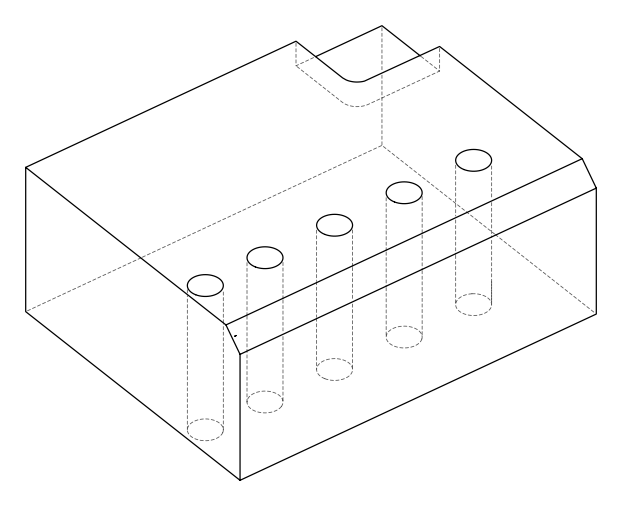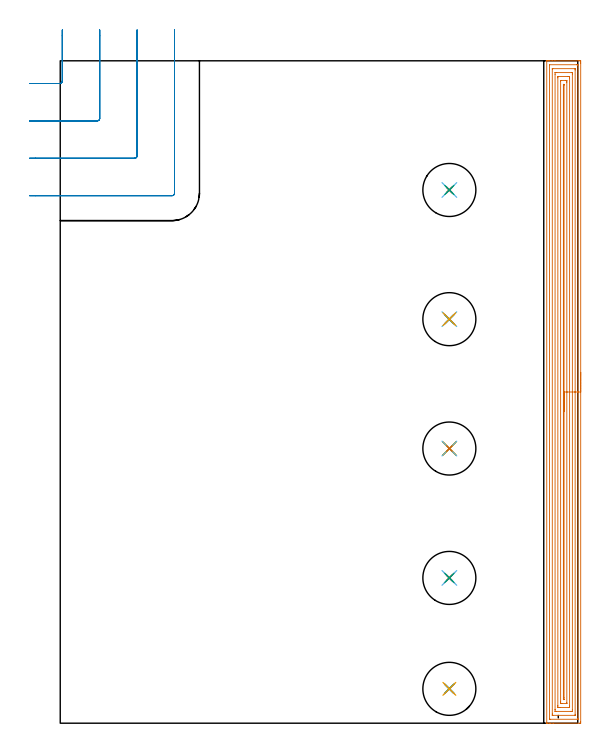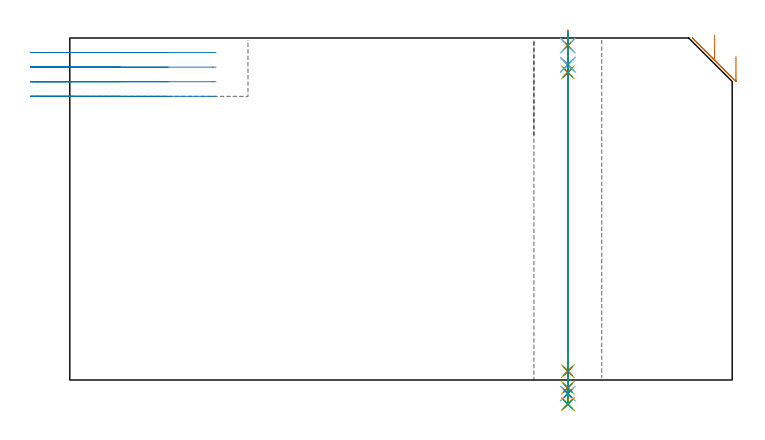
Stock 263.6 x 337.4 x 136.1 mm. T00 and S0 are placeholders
(PLAN: 27 operations, 22 tool changes, 32.2 min)
(1 AREA_MILL | FG_CHAMFER_SURFACE | UGT0205_001 | 19.09 min | 50494 mm3)
(2 MILL_CORNER_NOTCH_RECTANGULAR | CORNER_NOTCH_RECTANGULAR | UGT0201_109 | Follow Part, ap 6.35, ae 75% | 3.6 min | 132937 mm3)
(3 SPOT_DRILL | STEP1HOLE | NXT0321_9005460120000 | 0.05 min | 175 mm3)
(4 SPOT_DRILL_1 | STEP1HOLE_1 | NXT0321_9005460120000 | 0.05 min | 181 mm3)
(5 SPOT_DRILL_2 | STEP1HOLE_2 | NXT0321_9005460120000 | 0.05 min | 180 mm3)
(6 SPOT_DRILL_3 | STEP1HOLE_3 | NXT0321_9005460120000 | 0.05 min | 197 mm3)
(7 SPOT_DRILL_4 | STEP1HOLE_4 | NXT0321_9005460120000 | 0.05 min | 171 mm3)
(8 DRILL_BLIND_HOLE_INTO_CENTER | STEP1HOLE | UGT0301_191 | 0.05 min | 288 mm3)
(9 GUN_DRILL_THROUGH_HOLE | STEP1HOLE | UGT0307_003 | 0.62 min | 4839 mm3)
(10 SPADE_DRILL_TO_ENLARGE_THROUGH_HOLE | STEP1HOLE | UGT0306_008 | 0.58 min | 27387 mm3)
(11 DRILL_TO_ENLARGE_THROUGH_HOLE | STEP1HOLE | UGT0301_389 | 0.59 min | 45182 mm3)
(12 DRILL_BLIND_HOLE_INTO_CENTER_1 | STEP1HOLE_1 | UGT0301_191 | 0.05 min | 275 mm3)
(13 GUN_DRILL_THROUGH_HOLE_1 | STEP1HOLE_1 | UGT0307_003 | 0.62 min | 4861 mm3)
(14 SPADE_DRILL_TO_ENLARGE_THROUGH_HOLE_1 | STEP1HOLE_1 | UGT0306_008 | 0.58 min | 27376 mm3)
(15 DRILL_TO_ENLARGE_THROUGH_HOLE_1 | STEP1HOLE_1 | UGT0301_389 | 0.59 min | 45172 mm3)
(16 DRILL_BLIND_HOLE_INTO_CENTER_2 | STEP1HOLE_2 | UGT0301_191 | 0.05 min | 289 mm3)
(17 GUN_DRILL_THROUGH_HOLE_2 | STEP1HOLE_2 | UGT0307_003 | 0.62 min | 4850 mm3)
(18 SPADE_DRILL_TO_ENLARGE_THROUGH_HOLE_2 | STEP1HOLE_2 | UGT0306_008 | 0.58 min | 27382 mm3)
(19 DRILL_TO_ENLARGE_THROUGH_HOLE_2 | STEP1HOLE_2 | UGT0301_389 | 0.59 min | 45186 mm3)
(20 DRILL_BLIND_HOLE_INTO_CENTER_3 | STEP1HOLE_3 | UGT0301_191 | 0.05 min | 271 mm3)
(21 GUN_DRILL_THROUGH_HOLE_3 | STEP1HOLE_3 | UGT0307_003 | 0.62 min | 4855 mm3)
(22 SPADE_DRILL_TO_ENLARGE_THROUGH_HOLE_3 | STEP1HOLE_3 | UGT0306_008 | 0.58 min | 27392 mm3)
(23 DRILL_TO_ENLARGE_THROUGH_HOLE_3 | STEP1HOLE_3 | UGT0301_389 | 0.59 min | 45167 mm3)
(24 DRILL_BLIND_HOLE_INTO_CENTER_4 | STEP1HOLE_4 | UGT0301_191 | 0.05 min | 278 mm3)
(25 GUN_DRILL_THROUGH_HOLE_4 | STEP1HOLE_4 | UGT0307_003 | 0.62 min | 4866 mm3)
(26 SPADE_DRILL_TO_ENLARGE_THROUGH_HOLE_4 | STEP1HOLE_4 | UGT0306_008 | 0.58 min | 27373 mm3)
(27 DRILL_TO_ENLARGE_THROUGH_HOLE_4 | STEP1HOLE_4 | UGT0301_389 | 0.59 min | 45200 mm3)
(TOOL UGT0205_001 | Chamfer Mill 20 x 3 x 45 deg. | D20 FL50 Z2)
(TOOL UGT0201_109 | End Mill 25.4 mm | D25.4 FL25 Z2)
(TOOL NXT0321_9005460120000 | NC Spot Drill, 142deg, 12mm, Carbide, Uncoated | D12 PA142 FL30 Z2)
(TOOL UGT0301_191 | Twist Drill 7.1 mm | D7.1 PA118 FL66 Z2)
(TOOL UGT0307_003 | Gun Drill 7 mm | D7 PA130 FL24 Z1)
(TOOL UGT0306_008 | Spade Drill 17.5mm | D17.5 PA132 FL10 Z2)
(TOOL UGT0301_389 | Twist Drill 27 mm | D27 PA118 FL165 Z2)
(OP 1 AREA_MILL)
G17 G21 G94 G90
T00 M6
G54
G17 G0 G90 X265.1 Y178.7 S1061 M3
G43 Z146.1 H0
Z128.8
G94 G1 Y178.662 Z127.928 F250.
Y178.548 Z127.064
Y178.359 Z126.212
Y178.097 Z125.38
Y177.763 Z124.574
Y177.36 Z123.8
Y176.891 Z123.064
Y176.36 Z122.372
Y175.771 Z121.729
Y175.128 Z121.14
Y174.436 Z120.609
Y173.7 Z120.14
Y172.926 Z119.737
Y172.12 Z119.403
Y171.288 Z119.141
Y170.436 Z118.952
Y169.572 Z118.838
Y168.7 Z118.8
X265.099 Y0.627 Z118.801
X265.094 Y0.02 Z118.804
X265.092 Y0.007 Z118.806
X264.487 Y0. Z119.411
X251.092 Z132.803
X249.666 Z134.231
X249.306 Z134.589
X248.294 Z135.606
X247.866 Y0.002 Z136.025
X247.836 Y0.004 Z136.056
X247.803 Y0.01 Z136.088
X247.8 Y0.18 Z136.1
Y337.22
X247.803 Y337.39 Z136.088
X247.865 Y337.393 Z136.027
X248.294 Y337.4 Z135.605
X248.586 Z135.314
X249.306 Z134.589
X250.559 Z133.338
X251.985 Z131.911
X263.861 Z120.037
X264.487 Y337.397 Z119.411
X265.092 Y337.393 Z118.806
X265.094 Y337.38 Z118.804
X265.099 Y336.773 Z118.801
X265.1 Y336.159 Z118.8
Y168.7
X263.686 Z120.214
Y2.323
X263.685 Y2.231 Z120.215
X263.68 Y2.048 Z120.22
X263.678 Y2.008 Z120.222
X263.671 Y2.005 Z120.229
X263.646 Y2.002 Z120.254
X263.594 Y2. Z120.306
X249.72 Y2.001 Z134.18
X249.306 Y2.007 Z134.594
X249.248 Y2.01 Z134.652
X249.221 Y2.024 Z134.679
X249.218 Y2.14 Z134.682
X249.215 Y2.323 Z134.685
X249.214 Y335.077 Z134.686
X249.215 Y335.169 Z134.685
X249.22 Y335.352 Z134.68
X249.222 Y335.392 Z134.678
X249.229 Y335.395 Z134.671
X249.254 Y335.398 Z134.646
X249.306 Y335.399 Z134.594
X263.18 Z120.72
X263.594 Y335.393 Z120.306
X263.652 Y335.39 Z120.248
X263.679 Y335.376 Z120.221
X263.682 Y335.26 Z120.218
X263.685 Y335.077 Z120.215
X263.686 Y168.7 Z120.214
X262.272 Z121.628
X262.271 Y4.203 Z121.629
X262.27 Y4.087 Z121.63
X262.267 Y4.03 Z121.633
X262.265 Y4.01 Z121.635
X262.214 Y4.007 Z121.686
X262.01 Y4.001 Z121.89
X250.889 Z133.011
X250.754 Y4.004 Z133.146
X250.647 Y4.01 Z133.253
X250.634 Y4.015 Z133.266
X250.632 Y4.023 Z133.268
X250.63 Y4.049 Z133.27
X250.629 Y4.203 Z133.271
X250.628 Y4.667 Z133.272
X250.629 Y333.197 Z133.271
X250.63 Y333.313 Z133.27
X250.632 Y333.37 Z133.268
X250.635 Y333.39 Z133.265
X250.686 Y333.393 Z133.214
X250.89 Y333.399 Z133.01
X262.011 Z121.889
X262.146 Y333.396 Z121.754
X262.253 Y333.39 Z121.647
X262.266 Y333.385 Z121.634
X262.268 Y333.377 Z121.632
X262.27 Y333.351 Z121.63
X262.271 Y333.197 Z121.629
X262.272 Y332.733 Z121.628
Y168.7
X260.857 Z123.043
Y6.885
X260.851 Y6.055 Z123.049
X260.845 Y6.01 Z123.055
X260.795 Y6.005 Z123.105
X260.685 Y6.002 Z123.215
X260.464 Y6. Z123.436
X260.022 Z123.878
X252.432 Z131.468
X252.213 Y6.002 Z131.687
X252.104 Y6.005 Z131.796
X252.055 Y6.01 Z131.845
X252.05 Y6.044 Z131.85
X252.043 Y6.827 Z131.857
Y6.885
Y330.515
X252.049 Y331.345 Z131.851
X252.055 Y331.39 Z131.845
X252.105 Y331.395 Z131.795
X252.215 Y331.398 Z131.685
X252.436 Y331.4 Z131.464
X252.878 Z131.022
X260.468 Z123.432
X260.687 Y331.398 Z123.213
X260.796 Y331.395 Z123.104
X260.845 Y331.39 Z123.055
X260.85 Y331.356 Z123.05
X260.857 Y330.573 Z123.043
Y330.515
Y168.7
X259.443 Z124.457
Y8.673
X259.442 Y8.36 Z124.458
X259.437 Y8.045 Z124.463
X259.436 Y8.011 Z124.464
X259.422 Y8.008 Z124.478
X259.381 Y8.004 Z124.519
X259.297 Y8.001 Z124.603
X254.443 Y8. Z129.457
X253.771 Y8.002 Z130.129
X253.547 Y8.004 Z130.353
X253.476 Y8.01 Z130.424
X253.464 Y8.031 Z130.436
X253.461 Y8.089 Z130.439
X253.458 Y8.673 Z130.442
X253.457 Y8.987 Z130.443
Y328.727
X253.458 Y329.04 Z130.442
X253.463 Y329.355 Z130.437
X253.464 Y329.389 Z130.436
X253.478 Y329.392 Z130.422
X253.519 Y329.396 Z130.381
X253.603 Y329.399 Z130.297
X258.457 Y329.4 Z125.443
X259.129 Y329.398 Z124.771
X259.353 Y329.396 Z124.547
X259.424 Y329.39 Z124.476
X259.436 Y329.369 Z124.464
X259.438 Y329.311 Z124.462
X259.442 Y328.727 Z124.458
X259.443 Y328.412 Z124.457
Y168.7
X258.029 Z125.871
Y10.461
X258.027 Y10.118 Z125.873
X258.024 Y10.033 Z125.876
X258.023 Y10.017 Z125.877
X258.011 Y10.01 Z125.889
X257.957 Y10.006 Z125.943
X257.803 Y10.001 Z126.097
X255.557 Y10. Z128.343
X255.123 Y10.002 Z128.777
X254.923 Y10.008 Z128.978
X254.879 Y10.01 Z129.021
X254.876 Y10.085 Z129.024
X254.873 Y10.252 Z129.027
X254.872 Y10.461 Z129.028
X254.871 Y11.148 Z129.029
Y326.939
X254.873 Y327.282 Z129.027
X254.876 Y327.367 Z129.024
X254.877 Y327.383 Z129.023
X254.889 Y327.39 Z129.011
X254.943 Y327.394 Z128.957
X255.097 Y327.399 Z128.803
X257.343 Y327.4 Z126.557
X257.777 Y327.398 Z126.123
X257.977 Y327.392 Z125.923
X258.021 Y327.39 Z125.879
X258.024 Y327.315 Z125.876
X258.027 Y327.148 Z125.873
X258.028 Y326.939 Z125.872
X258.029 Y326.252 Z125.871
Y168.7
X256.615 Z127.285
Y12.978
X256.613 Y12.249 Z127.287
X256.611 Y12.088 Z127.289
X256.608 Y12.032 Z127.292
X256.601 Y12.01 Z127.299
X256.574 Y12.007 Z127.326
X256.45 Y12.004 Z127.45
X256.367 Y12.005 Z127.533
X256.302 Y12.01 Z127.598
X256.292 Y12.015 Z127.608
X256.289 Y12.038 Z127.611
X256.287 Y12.084 Z127.613
X256.286 Y12.249 Z127.614
X256.285 Y12.414 Z127.615
Y324.422
X256.287 Y325.151 Z127.613
X256.289 Y325.312 Z127.611
X256.292 Y325.368 Z127.608
X256.299 Y325.39 Z127.601
X256.326 Y325.393 Z127.574
X256.45 Y325.396 Z127.45
X256.533 Y325.395 Z127.367
X256.598 Y325.39 Z127.302
X256.608 Y325.384 Z127.292
X256.61 Y325.362 Z127.29
X256.613 Y325.316 Z127.287
X256.614 Y325.151 Z127.286
X256.615 Y324.986 Z127.285
Y168.7
Y167.828 Z127.323
Y166.963 Z127.437
Y166.112 Z127.626
Y165.28 Z127.888
Y164.474 Z128.222
Y163.7 Z128.625
Y162.964 Z129.094
Y162.272 Z129.625
Y161.629 Z130.214
Y161.04 Z130.857
Y160.508 Z131.55
Y160.04 Z132.285
Y159.637 Z133.059
Y159.303 Z133.865
Y159.041 Z134.697
Y158.852 Z135.549
Y158.738 Z136.414
Y158.7 Z137.285
G0 Z146.1
M5
M2
(OP 2 MILL_CORNER_NOTCH_RECTANGULAR)
G17 G21 G94 G90
T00 M6
G54
G17 G0 G90 X-15.7 Y325.85 S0 M3
G43 Z146.1 H0
Z130.3
G94 G1 X-12.7 F250.
X-0.214 F500.
G3 X1.05 Y327.114 R1.27
G1 Y350.1
Y353.1 F250.
G0 Z146.1
X-15.7 Y306.8
Z130.3
G1 X-12.7
X18.835 F500.
G3 X20.1 Y308.065 R1.27
G1 Y350.1
Y353.1 F250.
G0 Z146.1
X-15.7 Y287.75
Z130.3
G1 X-12.7
X37.885 F500.
G3 X39.15 Y289.015 R1.27
G1 Y350.1
Y353.1 F250.
G0 Z146.1
X-15.7 Y268.7
Z130.3
G1 X-12.7
X56.935 F500.
G3 X58.2 Y269.965 R1.27
G1 Y350.1
Y353.1 F250.
G0 Z146.1
X-15.7 Y325.85
Z124.5
G1 X-12.7
X-0.214 F500.
G3 X1.05 Y327.114 R1.27
G1 Y350.1
Y353.1 F250.
G0 Z146.1
X-15.7 Y306.8
Z124.5
G1 X-12.7
X18.835 F500.
G3 X20.1 Y308.065 R1.27
G1 Y350.1
Y353.1 F250.
G0 Z146.1
X-15.7 Y287.75
Z124.5
G1 X-12.7
X37.885 F500.
G3 X39.15 Y289.015 R1.27
G1 Y350.1
Y353.1 F250.
G0 Z146.1
X-15.7 Y268.7
Z124.5
G1 X-12.7
X56.935 F500.
G3 X58.2 Y269.965 R1.27
G1 Y350.1
Y353.1 F250.
G0 Z146.1
X-15.7 Y325.85
Z118.7
G1 X-12.7
X-0.214 F500.
G3 X1.05 Y327.114 R1.27
G1 Y350.1
Y353.1 F250.
G0 Z146.1
X-15.7 Y306.8
Z118.7
G1 X-12.7
X18.835 F500.
G3 X20.1 Y308.065 R1.27
G1 Y350.1
Y353.1 F250.
G0 Z146.1
X-15.7 Y287.75
Z118.7
G1 X-12.7
X37.885 F500.
G3 X39.15 Y289.015 R1.27
G1 Y350.1
Y353.1 F250.
G0 Z146.1
X-15.7 Y268.7
Z118.7
G1 X-12.7
X56.935 F500.
G3 X58.2 Y269.965 R1.27
G1 Y350.1
Y353.1 F250.
G0 Z146.1
X-15.7 Y325.85
Z112.9
G1 X-12.7
X-0.214 F500.
G3 X1.05 Y327.114 R1.27
G1 Y350.1
Y353.1 F250.
G0 Z146.1
X-15.7 Y306.8
Z112.9
G1 X-12.7
X18.835 F500.
G3 X20.1 Y308.065 R1.27
G1 Y350.1
Y353.1 F250.
G0 Z146.1
X-15.7 Y287.75
Z112.9
G1 X-12.7
X37.885 F500.
G3 X39.15 Y289.015 R1.27
G1 Y350.1
Y353.1 F250.
G0 Z146.1
X-15.7 Y268.7
Z112.9
G1 X-12.7
X56.935 F500.
G3 X58.2 Y269.965 R1.27
G1 Y350.1
Y353.1 F250.
G0 Z146.1
M5
M2
(OP 3 SPOT_DRILL)
G17 G21 G94 G90
T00 M6
G54
G17 G0 G90 X198.2 Y17.5 S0 M3
G43 Z146.1 H0
G94 G81 G98 Z133.1 F250. R139.1
G80
M5
M2
(OP 4 SPOT_DRILL_1)
G17 G21 G94 G90
T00 M6
G54
G17 G0 G90 X198.2 Y74. S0 M3
G43 Z146.1 H0
G94 G81 G98 Z133.1 F250. R139.1
G80
M5
M2
(OP 5 SPOT_DRILL_2)
G17 G21 G94 G90
T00 M6
G54
G17 G0 G90 X198.2 Y139.9 S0 M3
G43 Z146.1 H0
G94 G81 G98 Z133.1 F250. R139.1
G80
M5
M2
(OP 6 SPOT_DRILL_3)
G17 G21 G94 G90
T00 M6
G54
G17 G0 G90 X198.2 Y205.8 S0 M3
G43 Z146.1 H0
G94 G81 G98 Z133.1 F250. R139.1
G80
M5
M2
(OP 7 SPOT_DRILL_4)
G17 G21 G94 G90
T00 M6
G54
G17 G0 G90 X198.2 Y271.6 S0 M3
G43 Z146.1 H0
G94 G81 G98 Z133.1 F250. R139.1
G80
M5
M2
(OP 8 DRILL_BLIND_HOLE_INTO_CENTER)
G17 G21 G94 G90
T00 M6
G54
G17 G0 G90 X198.2 Y17.5 S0 M3
G43 Z146.1 H0
G94 G81 G98 Z125.45 F250. R138.1
G80
M5
M2
(OP 9 GUN_DRILL_THROUGH_HOLE)
G17 G21 G94 G90
T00 M6
G54
G17 G0 G90 X198.2 Y17.5 M8
G43 Z146.1 H0
Z134.033
S716 M3
G94 G1 Z122.421 F125. M26
G4 X.084
Z3.5 F250.
G4 X.084
Z-3.132 F125.
G4 X.084
M5
M9
G0 Z134.033
Z146.1
M2
(OP 10 SPADE_DRILL_TO_ENLARGE_THROUGH_HOLE)
G17 G21 G94 G90
T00 M6
G54
G17 G0 G90 X198.2 Y17.5 S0 M3
G43 Z146.1 H0
G94 G73 G98 Z-5.396 F250. Q15.722 R138.1
G80
M5
M2
(OP 11 DRILL_TO_ENLARGE_THROUGH_HOLE)
G17 G21 G94 G90
T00 M6
G54
G17 G0 G90 X198.2 Y17.5 S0 M3
G43 Z146.1 H0
G94 G73 G98 Z-9.612 F250. Q24.285 R138.1
G80
M5
M2
(OP 12 DRILL_BLIND_HOLE_INTO_CENTER_1)
G17 G21 G94 G90
T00 M6
G54
G17 G0 G90 X198.2 Y74. S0 M3
G43 Z146.1 H0
G94 G81 G98 Z125.45 F250. R138.1
G80
M5
M2
(OP 13 GUN_DRILL_THROUGH_HOLE_1)
G17 G21 G94 G90
T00 M6
G54
G17 G0 G90 X198.2 Y74. M8
G43 Z146.1 H0
Z134.033
S716 M3
G94 G1 Z122.421 F125. M26
G4 X.084
Z3.5 F250.
G4 X.084
Z-3.132 F125.
G4 X.084
M5
M9
G0 Z134.033
Z146.1
M2
(OP 14 SPADE_DRILL_TO_ENLARGE_THROUGH_HOLE_1)
G17 G21 G94 G90
T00 M6
G54
G17 G0 G90 X198.2 Y74. S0 M3
G43 Z146.1 H0
G94 G73 G98 Z-5.396 F250. Q15.722 R138.1
G80
M5
M2
(OP 15 DRILL_TO_ENLARGE_THROUGH_HOLE_1)
G17 G21 G94 G90
T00 M6
G54
G17 G0 G90 X198.2 Y74. S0 M3
G43 Z146.1 H0
G94 G73 G98 Z-9.612 F250. Q24.285 R138.1
G80
M5
M2
(OP 16 DRILL_BLIND_HOLE_INTO_CENTER_2)
G17 G21 G94 G90
T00 M6
G54
G17 G0 G90 X198.2 Y139.9 S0 M3
G43 Z146.1 H0
G94 G81 G98 Z125.45 F250. R138.1
G80
M5
M2
(OP 17 GUN_DRILL_THROUGH_HOLE_2)
G17 G21 G94 G90
T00 M6
G54
G17 G0 G90 X198.2 Y139.9 M8
G43 Z146.1 H0
Z134.033
S716 M3
G94 G1 Z122.421 F125. M26
G4 X.084
Z3.5 F250.
G4 X.084
Z-3.132 F125.
G4 X.084
M5
M9
G0 Z134.033
Z146.1
M2
(OP 18 SPADE_DRILL_TO_ENLARGE_THROUGH_HOLE_2)
G17 G21 G94 G90
T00 M6
G54
G17 G0 G90 X198.2 Y139.9 S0 M3
G43 Z146.1 H0
G94 G73 G98 Z-5.396 F250. Q15.722 R138.1
G80
M5
M2
(OP 19 DRILL_TO_ENLARGE_THROUGH_HOLE_2)
G17 G21 G94 G90
T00 M6
G54
G17 G0 G90 X198.2 Y139.9 S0 M3
G43 Z146.1 H0
G94 G73 G98 Z-9.612 F250. Q24.285 R138.1
G80
M5
M2
(OP 20 DRILL_BLIND_HOLE_INTO_CENTER_3)
G17 G21 G94 G90
T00 M6
G54
G17 G0 G90 X198.2 Y205.8 S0 M3
G43 Z146.1 H0
G94 G81 G98 Z125.45 F250. R138.1
G80
M5
M2
(OP 21 GUN_DRILL_THROUGH_HOLE_3)
G17 G21 G94 G90
T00 M6
G54
G17 G0 G90 X198.2 Y205.8 M8
G43 Z146.1 H0
Z134.033
S716 M3
G94 G1 Z122.421 F125. M26
G4 X.084
Z3.5 F250.
G4 X.084
Z-3.132 F125.
G4 X.084
M5
M9
G0 Z134.033
Z146.1
M2
(OP 22 SPADE_DRILL_TO_ENLARGE_THROUGH_HOLE_3)
G17 G21 G94 G90
T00 M6
G54
G17 G0 G90 X198.2 Y205.8 S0 M3
G43 Z146.1 H0
G94 G73 G98 Z-5.396 F250. Q15.722 R138.1
G80
M5
M2
(OP 23 DRILL_TO_ENLARGE_THROUGH_HOLE_3)
G17 G21 G94 G90
T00 M6
G54
G17 G0 G90 X198.2 Y205.8 S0 M3
G43 Z146.1 H0
G94 G73 G98 Z-9.612 F250. Q24.285 R138.1
G80
M5
M2
(OP 24 DRILL_BLIND_HOLE_INTO_CENTER_4)
G17 G21 G94 G90
T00 M6
G54
G17 G0 G90 X198.2 Y271.6 S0 M3
G43 Z146.1 H0
G94 G81 G98 Z125.45 F250. R138.1
G80
M5
M2
(OP 25 GUN_DRILL_THROUGH_HOLE_4)
G17 G21 G94 G90
T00 M6
G54
G17 G0 G90 X198.2 Y271.6 M8
G43 Z146.1 H0
Z134.033
S716 M3
G94 G1 Z122.421 F125. M26
G4 X.084
Z3.5 F250.
G4 X.084
Z-3.132 F125.
G4 X.084
M5
M9
G0 Z134.033
Z146.1
M2
(OP 26 SPADE_DRILL_TO_ENLARGE_THROUGH_HOLE_4)
G17 G21 G94 G90
T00 M6
G54
G17 G0 G90 X198.2 Y271.6 S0 M3
G43 Z146.1 H0
G94 G73 G98 Z-5.396 F250. Q15.722 R138.1
G80
M5
M2
(OP 27 DRILL_TO_ENLARGE_THROUGH_HOLE_4)
G17 G21 G94 G90
T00 M6
G54
G17 G0 G90 X198.2 Y271.6 S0 M3
G43 Z146.1 H0
G94 G73 G98 Z-9.612 F250. Q24.285 R138.1
G80
M5
M2
